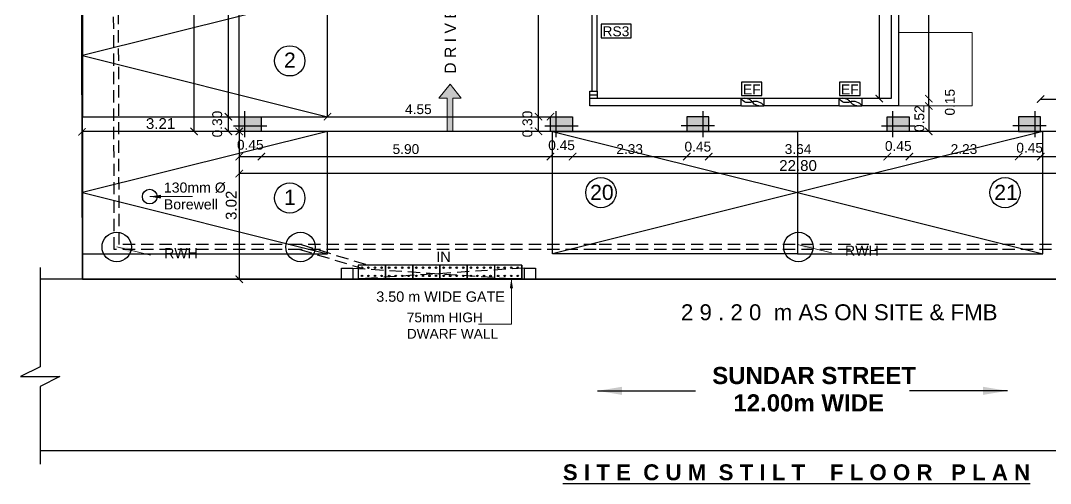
# Model space of a CAD drawing. Header units: metres. Extents: x 2130 to 3135, y 5414 to 5819.
# Drawn here: x 2802.47 to 2823.48, y 5606.1 to 5615.55 of the extents above; entities that cross this region are included whole.
import ezdxf

# ---------------------------------------------------------------- set-up
doc = ezdxf.new("R2010")
doc.units = ezdxf.units.M
doc.header["$MEASUREMENT"] = 0
doc.header["$PDMODE"] = 34
doc.linetypes.add('CONTINU', pattern=[0])
doc.linetypes.add('HIDDEN', pattern=[0.375, 0.25, -0.125])
doc.layers.get('0').update_dxf_attribs({"lineweight": 18})
doc.layers.get('Defpoints').update_dxf_attribs({"lineweight": 18})
for name, color, linetype in [('Boundary', 6, 'Continuous'), ('CAR TEXT', 5, 'Continuous'), ('CMDA CAR', 30, 'Continuous'), ('col', 1, 'Continuous'), ('DIM', 8, 'Continuous'), ('JD', 3, 'Continuous'), ('PATTA', 3, 'Continuous'), ('Road', 5, 'HIDDEN'), ('TITLE', 7, 'Continuous'), ('WALL', 2, 'Continuous'), ('WIN', 5, 'Continuous')]:
    doc.layers.add(name, color=color, linetype=linetype)
doc.layers.add('text', color=7, linetype='Continuous', lineweight=25)
doc.styles.add('A1', font='arial.ttf')
doc.styles.add('DIM', font='sanss___.ttf')
doc.styles.add('R1', font='arial.ttf')
doc.styles.add('WMF-Arial0', font='arialbd.ttf')
doc.dimstyles.new('DIM-CMDA', dxfattribs={"dimtxt": 0.2, "dimasz": 0.15, "dimexe": 0.05, "dimexo": 0.0625, "dimgap": 0.05, "dimtad": 1, "dimzin": 1, "dimdsep": 46, "dimtxsty": 'R1', "dimblk": 'ARCHTICK', "dimcen": 0.09, "dimse1": 1, "dimse2": 1, "dimclrd": 8, "dimclre": 8, "dimadec": 0, "dimazin": 0, "dimtm": 1e-09, "dimtfac": 1, "dimtofl": 0, "dimtmove": 2, "dimatfit": 3, "dimfxl": 0, "dimtolj": 1, "dimtzin": 0, "dimlwd": -1, "dimlwe": -1, "dimarcsym": 0})

# ---------------------------------------------------------------- blocks, each defined once
blk = doc.blocks.new('CAR - 1')
at = {"color": 0}
blk.add_lwpolyline([(-1250, 0), (1250, 0), (1250, 5000), (-1250, 5000)], close=True, dxfattribs=at)
blk.add_lwpolyline([(1250, 0), (0, 5000), (-1250, 0), (1250, 0)], dxfattribs=at)
blk = doc.blocks.new('_ArchTick')
at = {"color": 0, "linetype": 'ByBlock', "const_width": 0.15}
blk.add_lwpolyline([(-0.5, -0.5), (0.5, 0.5)], dxfattribs=at)
blk = doc.blocks.new('300x450')
blk.add_hatch(color=0).paths.add_polyline_path([(1602.841, -173.858), (1603.141, -173.858), (1603.141, -174.308), (1602.841, -174.308)])
at = {"color": 0}
for p, q in [((1602.956, -173.743), (1602.956, -174.423)), ((1602.726, -173.973), (1603.256, -173.973))]:
    blk.add_line(p, q, dxfattribs=at)
blk.add_lwpolyline([(1602.841, -173.858), (1603.141, -173.858), (1603.141, -174.308), (1602.841, -174.308)], close=True, dxfattribs=at)
blk = doc.blocks.new('A$C6785d35a')
at = {"color": 5}
blk.add_line((144.39, 21), (144.15, 9), dxfattribs=at)
for points in [[(0.18, 11.87), (24.17, 11.39), (24.41, 23.39), (0.42, 23.86)], [(24.17, 11.39), (48.17, 10.91), (48.41, 22.91), (24.41, 23.39)], [(48.17, 10.91), (72.16, 10.43), (72.4, 22.43), (48.41, 22.91)], [(72.16, 10.43), (96.16, 9.95), (96.4, 21.95), (72.4, 22.43)], [(96.16, 9.95), (144.15, 9), (144.39, 21), (96.4, 21.95)], [(120.16, 9.48), (144.15, 9), (144.39, 21), (120.39, 21.47)]]:
    blk.add_lwpolyline(points, close=True, dxfattribs=at)
for centre in [(3.6, 21.44), (3.6, 21.44), (9.36, 21.33), (9.36, 21.33), (15.12, 21.21), (15.12, 21.21), (20.88, 21.1), (20.88, 21.1), (27.6, 20.97), (27.6, 20.97), (33.36, 20.85), (33.36, 20.85), (39.12, 20.74), (39.12, 20.74), (44.87, 20.62), (44.87, 20.62), (51.59, 20.49), (51.59, 20.49), (57.35, 20.37), (57.35, 20.37), (63.11, 20.26), (63.11, 20.26), (68.87, 20.14), (68.87, 20.14), (75.59, 20.01), (75.59, 20.01), (81.35, 19.9), (81.35, 19.9), (87.11, 19.78), (87.11, 19.78), (92.87, 19.67), (92.87, 19.67), (99.58, 19.53), (99.58, 19.53), (105.34, 19.42), (105.34, 19.42), (111.1, 19.3), (111.1, 19.3), (116.86, 19.19), (116.86, 19.19), (123.58, 19.06), (123.58, 19.06), (129.34, 18.94), (129.34, 18.94), (135.1, 18.83), (135.1, 18.83), (140.86, 18.71), (140.86, 18.71), (3.46, 14.25), (3.46, 14.25), (9.22, 14.13), (9.22, 14.13), (14.98, 14.02), (14.98, 14.02), (20.74, 13.9), (20.74, 13.9), (27.45, 13.77), (27.45, 13.77), (33.21, 13.65), (33.21, 13.65), (38.97, 13.54), (38.97, 13.54), (44.73, 13.42), (44.73, 13.42), (51.45, 13.29), (51.45, 13.29), (57.21, 13.18), (57.21, 13.18), (62.97, 13.06), (62.97, 13.06), (68.73, 12.95), (68.73, 12.95), (75.45, 12.81), (75.45, 12.81), (81.2, 12.7), (81.2, 12.7), (86.96, 12.58), (86.96, 12.58), (92.72, 12.47), (92.72, 12.47), (99.44, 12.33), (99.44, 12.33), (105.2, 12.22), (105.2, 12.22), (110.96, 12.11), (110.96, 12.11), (116.72, 11.99), (116.72, 11.99), (123.44, 11.86), (123.44, 11.86), (129.19, 11.74), (129.19, 11.74), (134.95, 11.63), (134.95, 11.63), (140.71, 11.51), (140.71, 11.51)]:
    blk.add_circle(centre, 0.661, dxfattribs=at)
blk = doc.blocks.new('A$C2E087B40')
at = {"layer": 'WIN'}
for p, q in [((0.15, -0.075), (0, -0.075)), ((0, -0.15), (0, -2.85)), ((0.1, -0.15), (0.1, -2.85)), ((0.15, -2.925), (0, -2.925))]:
    blk.add_line(p, q, dxfattribs=at)
for points in [[(0, -0.15), (0, 0), (0.15, 0), (0.15, -0.15)], [(0, -3), (0, -2.85), (0.15, -2.85), (0.15, -3)]]:
    blk.add_lwpolyline(points, close=True, dxfattribs=at)
blk = doc.blocks.new('EF')
at = {"color": 0}
for p, q in [((-1156.284, -315.496), (-1155.827, -315.496)), ((-1155.827, -315.646), (-1156.284, -315.646))]:
    blk.add_line(p, q, dxfattribs=at)
for centre, radius, start, end in [((-1156.112, -315.747), 0.199, 69.3045, 149.5502), ((-1155.892, -315.67), 0.186, 69.4424, 144.0064), ((-1155.966, -315.421), 0.159, 241.5488, 331.9), ((-1156.229, -315.417), 0.235, 256.4371, 322.4176)]:
    blk.add_arc(centre, radius, start, end, dxfattribs=at)
blk = doc.blocks.new('*D313')
at = {"layer": 'Defpoints', "color": 0}
for p in [(2806.932, 5613.437), (2807.382, 5613.437), (2807.382, 5612.773)]:
    blk.add_point(p, dxfattribs=at)
at = {"layer": 'DIM', "color": 8}
blk.add_line((2806.932, 5612.773), (2807.382, 5612.773), dxfattribs=at)
at = {"layer": 'DIM', "color": 8, "xscale": 0.15, "yscale": 0.15, "zscale": 0.15, "rotation": 180}
blk.add_blockref('_ArchTick', (2806.932, 5612.773), dxfattribs=at)
at = {"layer": 'DIM', "color": 8, "xscale": 0.15, "yscale": 0.15, "zscale": 0.15}
blk.add_blockref('_ArchTick', (2807.382, 5612.773), dxfattribs=at)
at = {"layer": 'DIM', "color": 0, "insert": (2807.157, 5613.012), "char_height": 0.2, "attachment_point": 5, "style": 'R1'}
blk.add_mtext('\\A1;0.45', dxfattribs=at)
blk = doc.blocks.new('*D314')
at = {"layer": 'Defpoints', "color": 0}
for p in [(2807.382, 5613.437), (2813.282, 5613.287), (2813.282, 5612.773)]:
    blk.add_point(p, dxfattribs=at)
at = {"layer": 'DIM', "color": 8}
blk.add_line((2807.382, 5612.773), (2813.282, 5612.773), dxfattribs=at)
at = {"layer": 'DIM', "color": 8, "xscale": 0.15, "yscale": 0.15, "zscale": 0.15, "rotation": 180}
blk.add_blockref('_ArchTick', (2807.382, 5612.773), dxfattribs=at)
at = {"layer": 'DIM', "color": 8, "xscale": 0.15, "yscale": 0.15, "zscale": 0.15}
blk.add_blockref('_ArchTick', (2813.282, 5612.773), dxfattribs=at)
at = {"layer": 'DIM', "color": 0, "insert": (2810.332, 5612.925), "char_height": 0.2, "attachment_point": 5, "style": 'R1'}
blk.add_mtext('\\A1;5.90', dxfattribs=at)
blk = doc.blocks.new('*D315')
at = {"layer": 'Defpoints', "color": 0}
for p in [(2813.282, 5613.287), (2813.732, 5613.287), (2813.732, 5612.773)]:
    blk.add_point(p, dxfattribs=at)
at = {"layer": 'DIM', "color": 8}
blk.add_line((2813.282, 5612.773), (2813.732, 5612.773), dxfattribs=at)
at = {"layer": 'DIM', "color": 8, "xscale": 0.15, "yscale": 0.15, "zscale": 0.15, "rotation": 180}
blk.add_blockref('_ArchTick', (2813.282, 5612.773), dxfattribs=at)
at = {"layer": 'DIM', "color": 8, "xscale": 0.15, "yscale": 0.15, "zscale": 0.15}
blk.add_blockref('_ArchTick', (2813.732, 5612.773), dxfattribs=at)
at = {"layer": 'DIM', "color": 0, "insert": (2813.507, 5613.004), "char_height": 0.2, "attachment_point": 5, "style": 'R1'}
blk.add_mtext('\\A1;0.45', dxfattribs=at)
blk = doc.blocks.new('*D316')
at = {"layer": 'Defpoints', "color": 0}
for p in [(2813.732, 5613.287), (2816.062, 5613.287), (2816.062, 5612.773)]:
    blk.add_point(p, dxfattribs=at)
at = {"layer": 'DIM', "color": 8}
blk.add_line((2813.732, 5612.773), (2816.062, 5612.773), dxfattribs=at)
at = {"layer": 'DIM', "color": 8, "xscale": 0.15, "yscale": 0.15, "zscale": 0.15, "rotation": 180}
blk.add_blockref('_ArchTick', (2813.732, 5612.773), dxfattribs=at)
at = {"layer": 'DIM', "color": 8, "xscale": 0.15, "yscale": 0.15, "zscale": 0.15}
blk.add_blockref('_ArchTick', (2816.062, 5612.773), dxfattribs=at)
at = {"layer": 'DIM', "color": 0, "insert": (2814.897, 5612.925), "char_height": 0.2, "attachment_point": 5, "style": 'R1'}
blk.add_mtext('\\A1;2.33', dxfattribs=at)
blk = doc.blocks.new('*D317')
at = {"layer": 'Defpoints', "color": 0}
for p in [(2816.062, 5613.287), (2816.512, 5613.287), (2816.512, 5612.773)]:
    blk.add_point(p, dxfattribs=at)
at = {"layer": 'DIM', "color": 8}
blk.add_line((2816.062, 5612.773), (2816.512, 5612.773), dxfattribs=at)
at = {"layer": 'DIM', "color": 8, "xscale": 0.15, "yscale": 0.15, "zscale": 0.15, "rotation": 180}
blk.add_blockref('_ArchTick', (2816.062, 5612.773), dxfattribs=at)
at = {"layer": 'DIM', "color": 8, "xscale": 0.15, "yscale": 0.15, "zscale": 0.15}
blk.add_blockref('_ArchTick', (2816.512, 5612.773), dxfattribs=at)
at = {"layer": 'DIM', "color": 0, "insert": (2816.287, 5612.975), "char_height": 0.2, "attachment_point": 5, "style": 'R1'}
blk.add_mtext('\\A1;0.45', dxfattribs=at)
blk = doc.blocks.new('*D318')
at = {"layer": 'Defpoints', "color": 0}
for p in [(2816.512, 5613.287), (2820.152, 5613.287), (2820.152, 5612.773)]:
    blk.add_point(p, dxfattribs=at)
at = {"layer": 'DIM', "color": 8}
blk.add_line((2816.512, 5612.773), (2820.152, 5612.773), dxfattribs=at)
at = {"layer": 'DIM', "color": 8, "xscale": 0.15, "yscale": 0.15, "zscale": 0.15, "rotation": 180}
blk.add_blockref('_ArchTick', (2816.512, 5612.773), dxfattribs=at)
at = {"layer": 'DIM', "color": 8, "xscale": 0.15, "yscale": 0.15, "zscale": 0.15}
blk.add_blockref('_ArchTick', (2820.152, 5612.773), dxfattribs=at)
at = {"layer": 'DIM', "color": 0, "insert": (2818.332, 5612.925), "char_height": 0.2, "attachment_point": 5, "style": 'R1'}
blk.add_mtext('\\A1;3.64', dxfattribs=at)
blk = doc.blocks.new('*D319')
at = {"layer": 'Defpoints', "color": 0}
for p in [(2820.152, 5613.287), (2820.602, 5613.287), (2820.602, 5612.773)]:
    blk.add_point(p, dxfattribs=at)
at = {"layer": 'DIM', "color": 8}
blk.add_line((2820.152, 5612.773), (2820.602, 5612.773), dxfattribs=at)
at = {"layer": 'DIM', "color": 8, "xscale": 0.15, "yscale": 0.15, "zscale": 0.15, "rotation": 180}
blk.add_blockref('_ArchTick', (2820.152, 5612.773), dxfattribs=at)
at = {"layer": 'DIM', "color": 8, "xscale": 0.15, "yscale": 0.15, "zscale": 0.15}
blk.add_blockref('_ArchTick', (2820.602, 5612.773), dxfattribs=at)
at = {"layer": 'DIM', "color": 0, "insert": (2820.377, 5612.989), "char_height": 0.2, "attachment_point": 5, "style": 'R1'}
blk.add_mtext('\\A1;0.45', dxfattribs=at)
blk = doc.blocks.new('*D320')
at = {"layer": 'Defpoints', "color": 0}
for p in [(2820.602, 5613.287), (2822.832, 5613.287), (2822.832, 5612.773)]:
    blk.add_point(p, dxfattribs=at)
at = {"layer": 'DIM', "color": 8}
blk.add_line((2820.602, 5612.773), (2822.832, 5612.773), dxfattribs=at)
at = {"layer": 'DIM', "color": 8, "xscale": 0.15, "yscale": 0.15, "zscale": 0.15, "rotation": 180}
blk.add_blockref('_ArchTick', (2820.602, 5612.773), dxfattribs=at)
at = {"layer": 'DIM', "color": 8, "xscale": 0.15, "yscale": 0.15, "zscale": 0.15}
blk.add_blockref('_ArchTick', (2822.832, 5612.773), dxfattribs=at)
at = {"layer": 'DIM', "color": 0, "insert": (2821.717, 5612.925), "char_height": 0.2, "attachment_point": 5, "style": 'R1'}
blk.add_mtext('\\A1;2.23', dxfattribs=at)
blk = doc.blocks.new('*D321')
at = {"layer": 'Defpoints', "color": 0}
for p in [(2822.832, 5613.287), (2823.282, 5613.287), (2823.282, 5612.773)]:
    blk.add_point(p, dxfattribs=at)
at = {"layer": 'DIM', "color": 8}
blk.add_line((2822.832, 5612.773), (2823.282, 5612.773), dxfattribs=at)
at = {"layer": 'DIM', "color": 8, "xscale": 0.15, "yscale": 0.15, "zscale": 0.15, "rotation": 180}
blk.add_blockref('_ArchTick', (2822.832, 5612.773), dxfattribs=at)
at = {"layer": 'DIM', "color": 8, "xscale": 0.15, "yscale": 0.15, "zscale": 0.15}
blk.add_blockref('_ArchTick', (2823.282, 5612.773), dxfattribs=at)
at = {"layer": 'DIM', "color": 0, "insert": (2823.057, 5612.952), "char_height": 0.2, "attachment_point": 5, "style": 'R1'}
blk.add_mtext('\\A1;0.45', dxfattribs=at)
blk = doc.blocks.new('*D322')
at = {"layer": 'Defpoints', "color": 0}
for p in [(2823.282, 5613.287), (2829.282, 5613.287), (2829.282, 5612.773)]:
    blk.add_point(p, dxfattribs=at)
at = {"layer": 'DIM', "color": 8}
blk.add_line((2823.282, 5612.773), (2829.282, 5612.773), dxfattribs=at)
at = {"layer": 'DIM', "color": 8, "xscale": 0.15, "yscale": 0.15, "zscale": 0.15, "rotation": 180}
blk.add_blockref('_ArchTick', (2823.282, 5612.773), dxfattribs=at)
at = {"layer": 'DIM', "color": 8, "xscale": 0.15, "yscale": 0.15, "zscale": 0.15}
blk.add_blockref('_ArchTick', (2829.282, 5612.773), dxfattribs=at)
at = {"layer": 'DIM', "color": 0, "insert": (2827.376, 5612.972), "char_height": 0.2, "attachment_point": 5, "style": 'R1'}
blk.add_mtext('\\A1;6.00', dxfattribs=at)
blk = doc.blocks.new('*D716')
at = {"layer": 'Defpoints', "color": 0}
for p in [(2819.432, 5617.957), (2819.793, 5613.957), (2819.989, 5613.957)]:
    blk.add_point(p, dxfattribs=at)
at = {"layer": 'DIM', "color": 8}
blk.add_line((2819.989, 5617.957), (2819.989, 5613.957), dxfattribs=at)
at = {"layer": 'DIM', "color": 8, "xscale": 0.15, "yscale": 0.15, "zscale": 0.15}
for p, rotation in [((2819.989, 5617.957), 90), ((2819.989, 5613.957), 270)]:
    blk.add_blockref('_ArchTick', p, dxfattribs=dict(at, rotation=rotation))
at = {"layer": 'DIM', "color": 0, "insert": (2819.837, 5615.957), "char_height": 0.2, "attachment_point": 5, "rotation": 90, "style": 'R1'}
blk.add_mtext('\\A1;4.00', dxfattribs=at)
blk = doc.blocks.new('*D717')
at = {"layer": 'Defpoints', "color": 0}
for p in [(2819.789, 5613.957), (2820.999, 5613.957), (2819.789, 5613.807)]:
    blk.add_point(p, dxfattribs=at)
at = {"layer": 'DIM', "color": 8}
blk.add_line((2820.999, 5613.807), (2820.999, 5613.957), dxfattribs=at)
at = {"layer": 'DIM', "color": 8, "xscale": 0.15, "yscale": 0.15, "zscale": 0.15}
for p, rotation in [((2820.999, 5613.957), 90), ((2820.999, 5613.807), 270)]:
    blk.add_blockref('_ArchTick', p, dxfattribs=dict(at, rotation=rotation))
at = {"layer": 'DIM', "color": 0, "insert": (2821.43, 5613.882), "char_height": 0.2, "attachment_point": 5, "rotation": 90, "style": 'R1'}
blk.add_mtext('\\A1;0.15', dxfattribs=at)
blk = doc.blocks.new('*D718')
at = {"layer": 'Defpoints', "color": 0}
for p in [(2819.499, 5617.957), (2820.999, 5617.957), (2819.789, 5613.957)]:
    blk.add_point(p, dxfattribs=at)
at = {"layer": 'DIM', "color": 8}
blk.add_line((2820.999, 5613.957), (2820.999, 5617.957), dxfattribs=at)
at = {"layer": 'DIM', "color": 8, "xscale": 0.15, "yscale": 0.15, "zscale": 0.15}
for p, rotation in [((2820.999, 5617.957), 90), ((2820.999, 5613.957), 270)]:
    blk.add_blockref('_ArchTick', p, dxfattribs=dict(at, rotation=rotation))
at = {"layer": 'DIM', "color": 0, "insert": (2820.847, 5615.957), "char_height": 0.2, "attachment_point": 5, "rotation": 90, "style": 'R1'}
blk.add_mtext('\\A1;4.00', dxfattribs=at)
blk = doc.blocks.new('*D839')
at = {"layer": 'Defpoints', "color": 0}
for p in [(2820.382, 5613.807), (2819.843, 5613.287), (2820.999, 5613.287)]:
    blk.add_point(p, dxfattribs=at)
at = {"layer": 'DIM', "color": 8}
blk.add_line((2820.999, 5613.807), (2820.999, 5613.287), dxfattribs=at)
at = {"layer": 'DIM', "color": 8, "xscale": 0.15, "yscale": 0.15, "zscale": 0.15}
for p, rotation in [((2820.999, 5613.807), 90), ((2820.999, 5613.287), 270)]:
    blk.add_blockref('_ArchTick', p, dxfattribs=dict(at, rotation=rotation))
at = {"layer": 'DIM', "color": 0, "insert": (2820.808, 5613.547), "char_height": 0.2, "attachment_point": 5, "rotation": 90, "style": 'R1'}
blk.add_mtext('\\A1;0.52', dxfattribs=at)
blk = doc.blocks.new('*D840')
at = {"layer": 'Defpoints', "color": 0}
for p in [(2806.71, 5613.587), (2807.382, 5613.587), (2807.382, 5613.287)]:
    blk.add_point(p, dxfattribs=at)
at = {"layer": 'DIM', "color": 8}
blk.add_line((2806.71, 5613.287), (2806.71, 5613.587), dxfattribs=at)
at = {"layer": 'DIM', "color": 8, "xscale": 0.15, "yscale": 0.15, "zscale": 0.15}
for p, rotation in [((2806.71, 5613.587), 90), ((2806.71, 5613.287), 270)]:
    blk.add_blockref('_ArchTick', p, dxfattribs=dict(at, rotation=rotation))
at = {"layer": 'DIM', "color": 0, "insert": (2806.483, 5613.437), "char_height": 0.2, "attachment_point": 5, "rotation": 90, "style": 'R1'}
blk.add_mtext('\\A1;0.30', dxfattribs=at)
blk = doc.blocks.new('*D841')
at = {"layer": 'Defpoints', "color": 0}
for p in [(2806.71, 5618.942), (2807.382, 5618.942), (2807.382, 5613.587)]:
    blk.add_point(p, dxfattribs=at)
at = {"layer": 'DIM', "color": 8}
blk.add_line((2806.71, 5613.587), (2806.71, 5618.942), dxfattribs=at)
at = {"layer": 'DIM', "color": 8, "xscale": 0.15, "yscale": 0.15, "zscale": 0.15}
for p, rotation in [((2806.71, 5618.942), 90), ((2806.71, 5613.587), 270)]:
    blk.add_blockref('_ArchTick', p, dxfattribs=dict(at, rotation=rotation))
at = {"layer": 'DIM', "color": 0, "insert": (2806.558, 5616.265), "char_height": 0.2, "attachment_point": 5, "rotation": 90, "style": 'R1'}
blk.add_mtext('\\A1;5.36', dxfattribs=at)
blk = doc.blocks.new('*D869')
at = {"layer": 'Defpoints', "color": 0}
for p in [(2813.038, 5613.587), (2813.282, 5613.587), (2813.282, 5613.287)]:
    blk.add_point(p, dxfattribs=at)
at = {"layer": 'DIM', "color": 8}
blk.add_line((2813.038, 5613.287), (2813.038, 5613.587), dxfattribs=at)
at = {"layer": 'DIM', "color": 8, "xscale": 0.15, "yscale": 0.15, "zscale": 0.15}
for p, rotation in [((2813.038, 5613.587), 90), ((2813.038, 5613.287), 270)]:
    blk.add_blockref('_ArchTick', p, dxfattribs=dict(at, rotation=rotation))
at = {"layer": 'DIM', "color": 0, "insert": (2812.811, 5613.437), "char_height": 0.2, "attachment_point": 5, "rotation": 90, "style": 'R1'}
blk.add_mtext('\\A1;0.30', dxfattribs=at)
blk = doc.blocks.new('*D870')
at = {"layer": 'Defpoints', "color": 0}
for p in [(2813.038, 5618.427), (2814.082, 5618.427), (2813.282, 5613.587)]:
    blk.add_point(p, dxfattribs=at)
at = {"layer": 'DIM', "color": 8}
blk.add_line((2813.038, 5613.587), (2813.038, 5618.427), dxfattribs=at)
at = {"layer": 'DIM', "color": 8, "xscale": 0.15, "yscale": 0.15, "zscale": 0.15}
for p, rotation in [((2813.038, 5618.427), 90), ((2813.038, 5613.587), 270)]:
    blk.add_blockref('_ArchTick', p, dxfattribs=dict(at, rotation=rotation))
at = {"layer": 'DIM', "color": 0, "insert": (2812.886, 5616.007), "char_height": 0.2, "attachment_point": 5, "rotation": 90, "style": 'R1'}
blk.add_mtext('\\A1;4.84', dxfattribs=at)
blk = doc.blocks.new('*D478')
at = {"layer": 'Defpoints', "color": 0}
for p in [(2806.011, 5649.267), (2807.655, 5649.267), (2807.814, 5613.287)]:
    blk.add_point(p, dxfattribs=at)
at = {"layer": 'DIM', "color": 8}
blk.add_line((2806.011, 5613.287), (2806.011, 5649.267), dxfattribs=at)
at = {"layer": 'DIM', "color": 8, "xscale": 0.15, "yscale": 0.15, "zscale": 0.15}
for p, rotation in [((2806.011, 5649.267), 90), ((2806.011, 5613.287), 270)]:
    blk.add_blockref('_ArchTick', p, dxfattribs=dict(at, rotation=rotation))
at = {"layer": 'DIM', "color": 2, "insert": (2805.848, 5631.277), "char_height": 0.22, "attachment_point": 5, "rotation": 90, "style": 'R1'}
blk.add_mtext('\\A1;35.98', dxfattribs=at)
blk = doc.blocks.new('*D479')
at = {"layer": 'Defpoints', "color": 0}
for p in [(2806.932, 5614.032), (2829.732, 5613.808), (2806.932, 5612.426)]:
    blk.add_point(p, dxfattribs=at)
at = {"layer": 'DIM', "color": 8}
blk.add_line((2829.732, 5612.426), (2806.932, 5612.426), dxfattribs=at)
at = {"layer": 'DIM', "color": 8, "xscale": 0.15, "yscale": 0.15, "zscale": 0.15, "rotation": 180}
blk.add_blockref('_ArchTick', (2806.932, 5612.426), dxfattribs=at)
at = {"layer": 'DIM', "color": 8, "xscale": 0.15, "yscale": 0.15, "zscale": 0.15}
blk.add_blockref('_ArchTick', (2829.732, 5612.426), dxfattribs=at)
at = {"layer": 'DIM', "color": 2, "insert": (2818.332, 5612.589), "char_height": 0.22, "attachment_point": 5, "style": 'R1'}
blk.add_mtext('\\A1;22.80', dxfattribs=at)
blk = doc.blocks.new('*D887')
at = {"layer": 'Defpoints', "color": 0}
for p in [(2808.732, 5614.229), (2813.282, 5613.587), (2813.282, 5613.587)]:
    blk.add_point(p, dxfattribs=at)
at = {"layer": 'DIM', "color": 8}
blk.add_line((2808.732, 5613.587), (2813.282, 5613.587), dxfattribs=at)
at = {"layer": 'DIM', "color": 8, "xscale": 0.15, "yscale": 0.15, "zscale": 0.15, "rotation": 180}
blk.add_blockref('_ArchTick', (2808.732, 5613.587), dxfattribs=at)
at = {"layer": 'DIM', "color": 8, "xscale": 0.15, "yscale": 0.15, "zscale": 0.15}
blk.add_blockref('_ArchTick', (2813.282, 5613.587), dxfattribs=at)
at = {"layer": 'DIM', "color": 4, "insert": (2810.586, 5613.739), "char_height": 0.2, "attachment_point": 5, "style": 'R1'}
blk.add_mtext('\\A1;4.55', dxfattribs=at)
blk = doc.blocks.new('*D767')
at = {"layer": 'Defpoints', "color": 0}
for p in [(2827.823, 5613.947), (2827.823, 5613.942), (2823.282, 5613.587)]:
    blk.add_point(p, dxfattribs=at)
at = {"layer": 'DIM', "color": 8}
blk.add_line((2823.282, 5613.947), (2827.823, 5613.947), dxfattribs=at)
at = {"layer": 'DIM', "color": 8, "xscale": 0.15, "yscale": 0.15, "zscale": 0.15, "rotation": 180}
blk.add_blockref('_ArchTick', (2823.282, 5613.947), dxfattribs=at)
at = {"layer": 'DIM', "color": 8, "xscale": 0.15, "yscale": 0.15, "zscale": 0.15}
blk.add_blockref('_ArchTick', (2827.823, 5613.947), dxfattribs=at)
at = {"layer": 'DIM', "color": 0, "insert": (2825.563, 5613.76), "char_height": 0.2, "attachment_point": 5, "style": 'R1'}
blk.add_mtext('\\A1;4.54', dxfattribs=at)
blk = doc.blocks.new('*D892')
at = {"layer": 'Defpoints', "color": 0}
for p in [(2803.724, 5613.279), (2803.724, 5613.279), (2806.932, 5613.287)]:
    blk.add_point(p, dxfattribs=at)
at = {"layer": 'DIM', "color": 8}
blk.add_line((2806.932, 5613.287), (2803.724, 5613.279), dxfattribs=at)
at = {"layer": 'DIM', "color": 8, "xscale": 0.15, "yscale": 0.15, "zscale": 0.15}
for p, rotation in [((2803.724, 5613.279), 180.1482486315966), ((2806.932, 5613.287), 0.1482486315966014)]:
    blk.add_blockref('_ArchTick', p, dxfattribs=dict(at, rotation=rotation))
at = {"layer": 'DIM', "color": 2, "insert": (2805.327, 5613.446), "char_height": 0.22, "attachment_point": 5, "rotation": 0.1482, "style": 'R1'}
blk.add_mtext('\\A1;3.21', dxfattribs=at)
blk = doc.blocks.new('*D893')
at = {"layer": 'Defpoints', "color": 0}
for p in [(2806.932, 5613.287), (2806.932, 5610.268), (2806.932, 5610.268)]:
    blk.add_point(p, dxfattribs=at)
at = {"layer": 'DIM', "color": 8}
blk.add_line((2806.932, 5613.287), (2806.932, 5610.268), dxfattribs=at)
at = {"layer": 'DIM', "color": 8, "xscale": 0.15, "yscale": 0.15, "zscale": 0.15}
for p, rotation in [((2806.932, 5613.287), 90), ((2806.932, 5610.268), 270)]:
    blk.add_blockref('_ArchTick', p, dxfattribs=dict(at, rotation=rotation))
at = {"layer": 'DIM', "color": 2, "insert": (2806.769, 5611.778), "char_height": 0.22, "attachment_point": 5, "rotation": 90, "style": 'R1'}
blk.add_mtext('\\A1;3.02', dxfattribs=at)

msp = doc.modelspace()

# ---------------------------------------------------------------- hatches: boundary and pattern name
at = {"linetype": 'CONTINU'}
h = msp.add_hatch(color=0, dxfattribs=at)
h.dxf.hatch_style = 1
h.paths.add_polyline_path([(2811.29, 5613.287), (2811.174, 5613.287), (2811.174, 5613.964), (2811.007, 5613.964), (2811.232, 5614.252), (2811.457, 5613.964), (2811.29, 5613.964)])

# ---------------------------------------------------------------- linework, layer by layer
at = {"color": 2}
msp.add_lwpolyline([(2820.382, 5613.807), (2821.882, 5613.807), (2821.882, 5615.307), (2820.382, 5615.307)], close=True, dxfattribs=at)
at = {"color": 0, "linetype": 'CONTINU'}
msp.add_lwpolyline([(2811.29, 5613.287), (2811.174, 5613.287), (2811.174, 5613.964), (2811.007, 5613.964), (2811.232, 5614.252), (2811.457, 5613.964), (2811.29, 5613.964)], close=True, dxfattribs=at)
at = {"layer": 'Boundary'}
msp.add_lwpolyline([(2803.621, 5652.899), (2832.821, 5653.105), (2832.932, 5610.268), (2803.732, 5610.268)], close=True, dxfattribs=at)
at = {"layer": 'CAR TEXT', "color": 8}
for centre in [(2807.963, 5614.727), (2807.963, 5611.927), (2814.31, 5612.037), (2822.554, 5612.037)]:
    msp.add_circle(centre, 0.309, dxfattribs=at)
at = {"layer": 'JD', "color": 8}
for points in [[(2814.317, 5615.199), (2814.929, 5615.199), (2814.929, 5615.473), (2814.317, 5615.473)], [(2817.178, 5614.02), (2817.596, 5614.02), (2817.596, 5614.294), (2817.178, 5614.294)], [(2819.178, 5614.02), (2819.596, 5614.02), (2819.596, 5614.294), (2819.178, 5614.294)]]:
    msp.add_lwpolyline(points, close=True, dxfattribs=at)
at = {"layer": 'PATTA'}
msp.add_lwpolyline([(2832.932, 5610.268), (2832.823, 5652.267), (2803.623, 5652.267), (2803.732, 5610.268), (2832.932, 5610.268)], dxfattribs=at)
at = {"layer": 'Road', "linetype": 'Continuous'}
for p, q in [((2803.732, 5610.268), (2802.871, 5610.268)), ((2833.777, 5606.768), (2802.871, 5606.768))]:
    msp.add_line(p, q, dxfattribs=at)
at = {"layer": 'Road', "color": 8, "linetype": 'Continuous'}
msp.add_lwpolyline([(2802.871, 5610.509), (2802.871, 5608.483), (2802.471, 5608.283), (2803.271, 5608.283), (2802.871, 5608.083), (2802.871, 5606.494)], dxfattribs=at)
at = {"layer": 'WALL'}
for p, q in [((2820.382, 5618.107), (2820.382, 5613.807)), ((2820.232, 5617.957), (2820.232, 5613.957)), ((2817.174, 5613.957), (2814.082, 5613.957)), ((2814.082, 5613.807), (2814.082, 5613.957)), ((2817.174, 5613.807), (2817.174, 5613.957)), ((2819.174, 5613.957), (2817.632, 5613.957)), ((2817.632, 5613.957), (2817.632, 5613.807)), ((2819.174, 5613.807), (2819.174, 5613.957)), ((2820.232, 5613.957), (2819.632, 5613.957)), ((2819.632, 5613.957), (2819.632, 5613.807)), ((2817.174, 5613.807), (2814.082, 5613.807)), ((2819.174, 5613.807), (2817.632, 5613.807)), ((2820.382, 5613.807), (2819.632, 5613.807))]:
    msp.add_line(p, q, dxfattribs=at)
at = {"layer": 'WALL', "color": 1}
msp.add_lwpolyline([(2829.732, 5613.287), (2806.932, 5613.287), (2806.932, 5649.267), (2829.732, 5649.267)], close=True, dxfattribs=at)
at = {"layer": 'WIN', "linetype": 'HIDDEN'}
for p, q in [((2809.248, 5610.498), (2812.748, 5610.268)), ((2812.748, 5610.498), (2809.248, 5610.268))]:
    msp.add_line(p, q, dxfattribs=at)
at = {"layer": 'WIN', "color": 9, "linetype": 'HIDDEN'}
for points in [[(2804.382, 5610.878), (2804.355, 5621.288), (2804.33, 5631.288), (2804.304, 5641.288), (2804.278, 5651.338), (2817.828, 5651.338), (2831.378, 5651.338), (2831.404, 5641.288), (2831.43, 5631.288), (2831.455, 5621.288), (2831.482, 5610.878), (2828.38, 5610.878), (2822.399, 5610.878), (2814.213, 5610.878), (2808.181, 5610.878)], [(2804.482, 5610.978), (2804.455, 5621.288), (2804.43, 5631.288), (2804.404, 5641.288), (2804.378, 5651.238), (2817.828, 5651.238), (2831.278, 5651.238), (2831.304, 5641.288), (2831.33, 5631.288), (2831.355, 5621.288), (2831.382, 5610.978), (2828.38, 5610.978), (2822.399, 5610.978), (2814.213, 5610.978), (2808.181, 5610.978)]]:
    msp.add_lwpolyline(points, close=True, dxfattribs=at)
for points in [[(2808.195, 5610.976), (2809.582, 5610.553)], [(2808.166, 5610.88), (2809.553, 5610.457)]]:
    msp.add_lwpolyline(points, dxfattribs=at)
at = {"layer": 'WIN', "color": 2}
for points in [[(2809.018, 5610.498), (2809.248, 5610.498), (2809.248, 5610.268), (2809.018, 5610.268)], [(2812.748, 5610.498), (2812.978, 5610.498), (2812.978, 5610.268), (2812.748, 5610.268)]]:
    msp.add_lwpolyline(points, close=True, dxfattribs=at)
at = {"layer": 'WIN', "color": 5}
for centre, radius in [((2805.105, 5611.956), 0.15), ((2804.432, 5610.928), 0.3), ((2808.181, 5610.928), 0.3), ((2818.339, 5610.928), 0.3)]:
    msp.add_circle(centre, radius, dxfattribs=at)

# ---------------------------------------------------------------- block references
at = {"layer": 'CMDA CAR', "color": 2, "yscale": 0.0009999999892898, "zscale": 0.0009999999892898}
for p, xscale, rotation in [((2808.732, 5614.837), 0.0009999999892898, 90), ((2808.732, 5612.037), 0.0009999999892898, 90), ((2813.323, 5612.037), -0.0009999999892898, 270), ((2823.323, 5612.037), 0.0009999999892898, 90)]:
    msp.add_blockref('CAR - 1', p, dxfattribs=dict(at, xscale=xscale, rotation=rotation))
at = {"layer": 'col', "color": 7, "rotation": 90}
for p in [(2633.074, 4010.446), (2639.424, 4010.446), (2646.294, 4010.446)]:
    msp.add_blockref('300x450', p, dxfattribs=at)
at = {"layer": 'col', "color": 7, "xscale": -1, "rotation": 270}
for p in [(2990.369, 4010.446), (2997.139, 4010.446)]:
    msp.add_blockref('300x450', p, dxfattribs=at)
at = {"layer": 'WIN', "rotation": 180}
msp.add_blockref('A$C2E087B40', (2814.232, 5613.957), dxfattribs=at)
at = {"layer": 'WIN', "color": 5, "linetype": 'CONTINU', "xscale": -1}
for p in [(1661.348, 5929.453), (1663.348, 5929.453)]:
    msp.add_blockref('EF', p, dxfattribs=at)
at = {"layer": 'WIN', "color": 5, "xscale": 0.0231581303091612, "yscale": 0.0231581303091612, "zscale": 0.0231581303091612, "rotation": 1.140675214274166}
msp.add_blockref('A$C6785d35a', (2809.361, 5610.007), dxfattribs=at)

# ---------------------------------------------------------------- texts
at = {"layer": 'Boundary', "style": 'DIM'}
msp.add_text('2 9 . 2 0  m AS ON SITE & FMB', height=0.325, dxfattribs=at).set_placement((2815.943, 5609.433))
at = {"layer": 'CAR TEXT', "color": 7, "style": 'A1'}
for s, height, p in [('2', 0.309, (2807.845, 5614.587)), ('20', 0.3089, (2814.09, 5611.889)), ('21', 0.3089, (2822.334, 5611.889)), ('1', 0.309, (2807.845, 5611.787))]:
    msp.add_text(s, height=height, dxfattribs=at).set_placement(p)
at = {"layer": 'JD', "style": 'R1'}
for s, p in [('RS3', (2814.341, 5615.229)), ('EF', (2817.208, 5614.043)), ('EF', (2819.208, 5614.043))]:
    msp.add_text(s, height=0.2025, dxfattribs=at).set_placement(p)
at = {"layer": 'text', "style": 'A1'}
msp.add_text('D R I V E W A Y', height=0.23, rotation=89.9229, dxfattribs=at).set_placement((2811.352, 5614.463))
at = {"layer": 'text', "color": 7, "lineweight": 0, "style": 'WMF-Arial0'}
for s, p in [('SUNDAR STREET', (2816.582, 5608.13)), ('12.00m WIDE', (2817.014, 5607.571))]:
    msp.add_text(s, height=0.35, dxfattribs=at).set_placement(p)
at = {"layer": 'text', "style": 'A1'}
for s, insert, char_height, width, attachment_point in [('130mm %%C Borewell', (2805.394, 5612.244), 0.20591, 1.26285, 1), ('RWH', (2806.086, 5610.905), 0.2059, 1.26285, 3), ('RWH', (2819.977, 5610.955), 0.2059, 1.26285, 3), ('{\\W1.427397; }IN', (2810.836, 5610.834), 0.21, 0.47463, 1), ('{\\W5.448467; }3.50 m WIDE GATE', (2809.283, 5610.02), 0.21, 3.48468, 1), ('75mm HIGH  DWARF WALL', (2810.35, 5609.59), 0.2, 1.91779, 1)]:
    msp.add_mtext(s, dxfattribs=dict(at, insert=insert, char_height=char_height, width=width, attachment_point=attachment_point))
at = {"layer": 'TITLE', "color": 1, "insert": (2813.534, 5606.492), "char_height": 0.325, "width": 10.36612, "attachment_point": 1, "style": 'A1'}
msp.add_mtext('{\\fArial|b1|i0|c0|p34;\\LS I T E  C U M  S T I L T    F L O O R   P L A N }', dxfattribs=at)

# ---------------------------------------------------------------- dimensions: what is measured, and where the dimension line sits
at = {"layer": 'DIM', "color": 7}
for base, p1, p2, override, picture, middle in [((2806.011, 5649.267), (2807.814, 5613.287), (2807.655, 5649.267), {"dimtxt": 0.22, "dimpost": '\\X', "dimclrt": 2}, '*D478', (2805.848, 5631.277)), ((2806.710087117, 5618.942470721), (2807.381541974, 5613.587470721), (2807.381541974, 5618.942470721), {"dimpost": '\\X'}, '*D841', (2806.557904307, 5616.264970721)), ((2813.038, 5618.427), (2813.282, 5613.587), (2814.082, 5618.427), {"dimpost": '\\X'}, '*D870', (2812.886, 5616.007)), ((2819.989, 5613.957), (2819.432, 5617.957), (2819.793, 5613.957), {"dimpost": '\\X'}, '*D716', (2819.837, 5615.957)), ((2820.999, 5617.957), (2819.789, 5613.957), (2819.499, 5617.957), {"dimpost": '\\X'}, '*D718', (2820.847, 5615.957)), ((2820.999, 5613.957), (2819.789, 5613.807), (2819.789, 5613.957), {"dimpost": '\\X'}, '*D717', (2821.43, 5613.882)), ((2806.71, 5613.587), (2807.382, 5613.287), (2807.382, 5613.587), {"dimpost": '\\X'}, '*D840', (2806.483, 5613.437)), ((2813.038, 5613.587), (2813.282, 5613.287), (2813.282, 5613.587), {"dimpost": '\\X'}, '*D869', (2812.811, 5613.437))]:
    dim = msp.add_linear_dim(base=base, p1=p1, p2=p2, angle=90, dimstyle='DIM-CMDA', override=override, dxfattribs=at)
    dim.commit()
    dim.dimension.update_dxf_attribs({"geometry": picture, "text_midpoint": middle})
for base, p1, p2, override, picture, middle in [((2813.282, 5613.587), (2808.732, 5614.229), (2813.282, 5613.587), {"dimpost": '\\X', "dimclrt": 4}, '*D887', (2810.586, 5613.739)), ((2807.382, 5612.773), (2806.932, 5613.437), (2807.382, 5613.437), {"dimpost": '\\X'}, '*D313', (2807.157, 5613.012)), ((2813.732, 5612.773), (2813.282, 5613.287), (2813.732, 5613.287), {"dimpost": '\\X'}, '*D315', (2813.507, 5613.004)), ((2816.512, 5612.773), (2816.062, 5613.287), (2816.512, 5613.287), {"dimpost": '\\X'}, '*D317', (2816.287, 5612.975)), ((2820.602, 5612.773), (2820.152, 5613.287), (2820.602, 5613.287), {"dimpost": '\\X'}, '*D319', (2820.377, 5612.989)), ((2823.282, 5612.773), (2822.832, 5613.287), (2823.282, 5613.287), {"dimpost": '\\X'}, '*D321', (2823.057, 5612.952)), ((2829.282, 5612.773), (2823.282, 5613.287), (2829.282, 5613.287), {"dimpost": '\\X'}, '*D322', (2827.376, 5612.972))]:
    dim = msp.add_linear_dim(base=base, p1=p1, p2=p2, dimstyle='DIM-CMDA', override=override, dxfattribs=at)
    dim.commit()
    dim.dimension.update_dxf_attribs({"geometry": picture, "text_midpoint": middle, "dimtype": 160})
for base, p1, p2, override, picture, middle in [((2806.932, 5612.426), (2829.732, 5613.808), (2806.932, 5614.032), {"dimtxt": 0.22, "dimpost": '\\X', "dimclrt": 2}, '*D479', (2818.332, 5612.589)), ((2813.282, 5612.773), (2807.382, 5613.437), (2813.282, 5613.287), {"dimpost": '\\X'}, '*D314', (2810.332, 5612.925)), ((2816.062, 5612.773), (2813.732, 5613.287), (2816.062, 5613.287), {"dimpost": '\\X'}, '*D316', (2814.897, 5612.925)), ((2820.152, 5612.773), (2816.512, 5613.287), (2820.152, 5613.287), {"dimpost": '\\X'}, '*D318', (2818.332, 5612.925)), ((2822.832, 5612.773), (2820.602, 5613.287), (2822.832, 5613.287), {"dimpost": '\\X'}, '*D320', (2821.717, 5612.925))]:
    dim = msp.add_linear_dim(base=base, p1=p1, p2=p2, dimstyle='DIM-CMDA', override=override, dxfattribs=at)
    dim.commit()
    dim.dimension.update_dxf_attribs({"geometry": picture, "text_midpoint": middle})
dim = msp.add_linear_dim(base=(2820.999, 5613.287), p1=(2820.382, 5613.807), p2=(2819.843, 5613.287), angle=90, dimstyle='DIM-CMDA', override={"dimpost": '\\X'}, dxfattribs=at)
dim.commit()
dim.dimension.update_dxf_attribs({"geometry": '*D839', "text_midpoint": (2820.808, 5613.547), "dimtype": 160})
at = {"layer": 'DIM', "color": 4}
dim = msp.add_linear_dim(base=(2827.823, 5613.947), p1=(2823.282, 5613.587), p2=(2827.823, 5613.942), dimstyle='DIM-CMDA', override={"dimpost": '\\X'}, dxfattribs=at)
dim.commit()
dim.dimension.update_dxf_attribs({"geometry": '*D767', "text_midpoint": (2825.563, 5613.76), "dimtype": 160})
at = {"layer": 'DIM', "color": 7}
for p2, picture, middle in [((2803.724, 5613.279), '*D892', (2805.327, 5613.446)), ((2806.932, 5610.268), '*D893', (2806.769, 5611.778))]:
    dim = msp.add_aligned_dim(p1=(2806.932, 5613.287), p2=p2, distance=0, dimstyle='DIM-CMDA', override={"dimtxt": 0.22, "dimpost": '\\X', "dimclrt": 2}, dxfattribs=at)
    dim.commit()
    dim.dimension.update_dxf_attribs({"geometry": picture, "text_midpoint": middle})

# ---------------------------------------------------------------- leaders
for points, override in [([(2805.105, 5611.956), (2805.977, 5611.956)], {"dimasz": 0.23, "dimtad": 0}), ([(2804.432, 5610.928), (2805.123, 5610.76)], {"dimasz": 0.3, "dimtad": 0}), ([(2818.323, 5610.978), (2819.014, 5610.81)], {"dimasz": 0.3, "dimtad": 0})]:
    msp.add_leader(points, dimstyle='DIM-CMDA', override=override)
at = {"color": 7}
msp.add_leader([(2812.484, 5610.281), (2812.484, 5609.354), (2811.811, 5609.354)], dimstyle='DIM-CMDA', override={"dimasz": 0.2, "dimgap": 0.05, "dimtad": 0}, dxfattribs=at)
at = {"layer": 'text', "color": 7, "lineweight": 0}
for points in [[(2814.239, 5607.992), (2816.239, 5607.992)], [(2822.607, 5607.992), (2820.607, 5607.992)]]:
    msp.add_leader(points, dimstyle='DIM-CMDA', override={"dimasz": 0.5, "dimgap": 0.05, "dimtad": 0, "dimclrd": 7, "dimfxl": 0, "dimfxlon": 1, "dimarcsym": 1}, dxfattribs=at)

doc.saveas('drawing.dxf')
